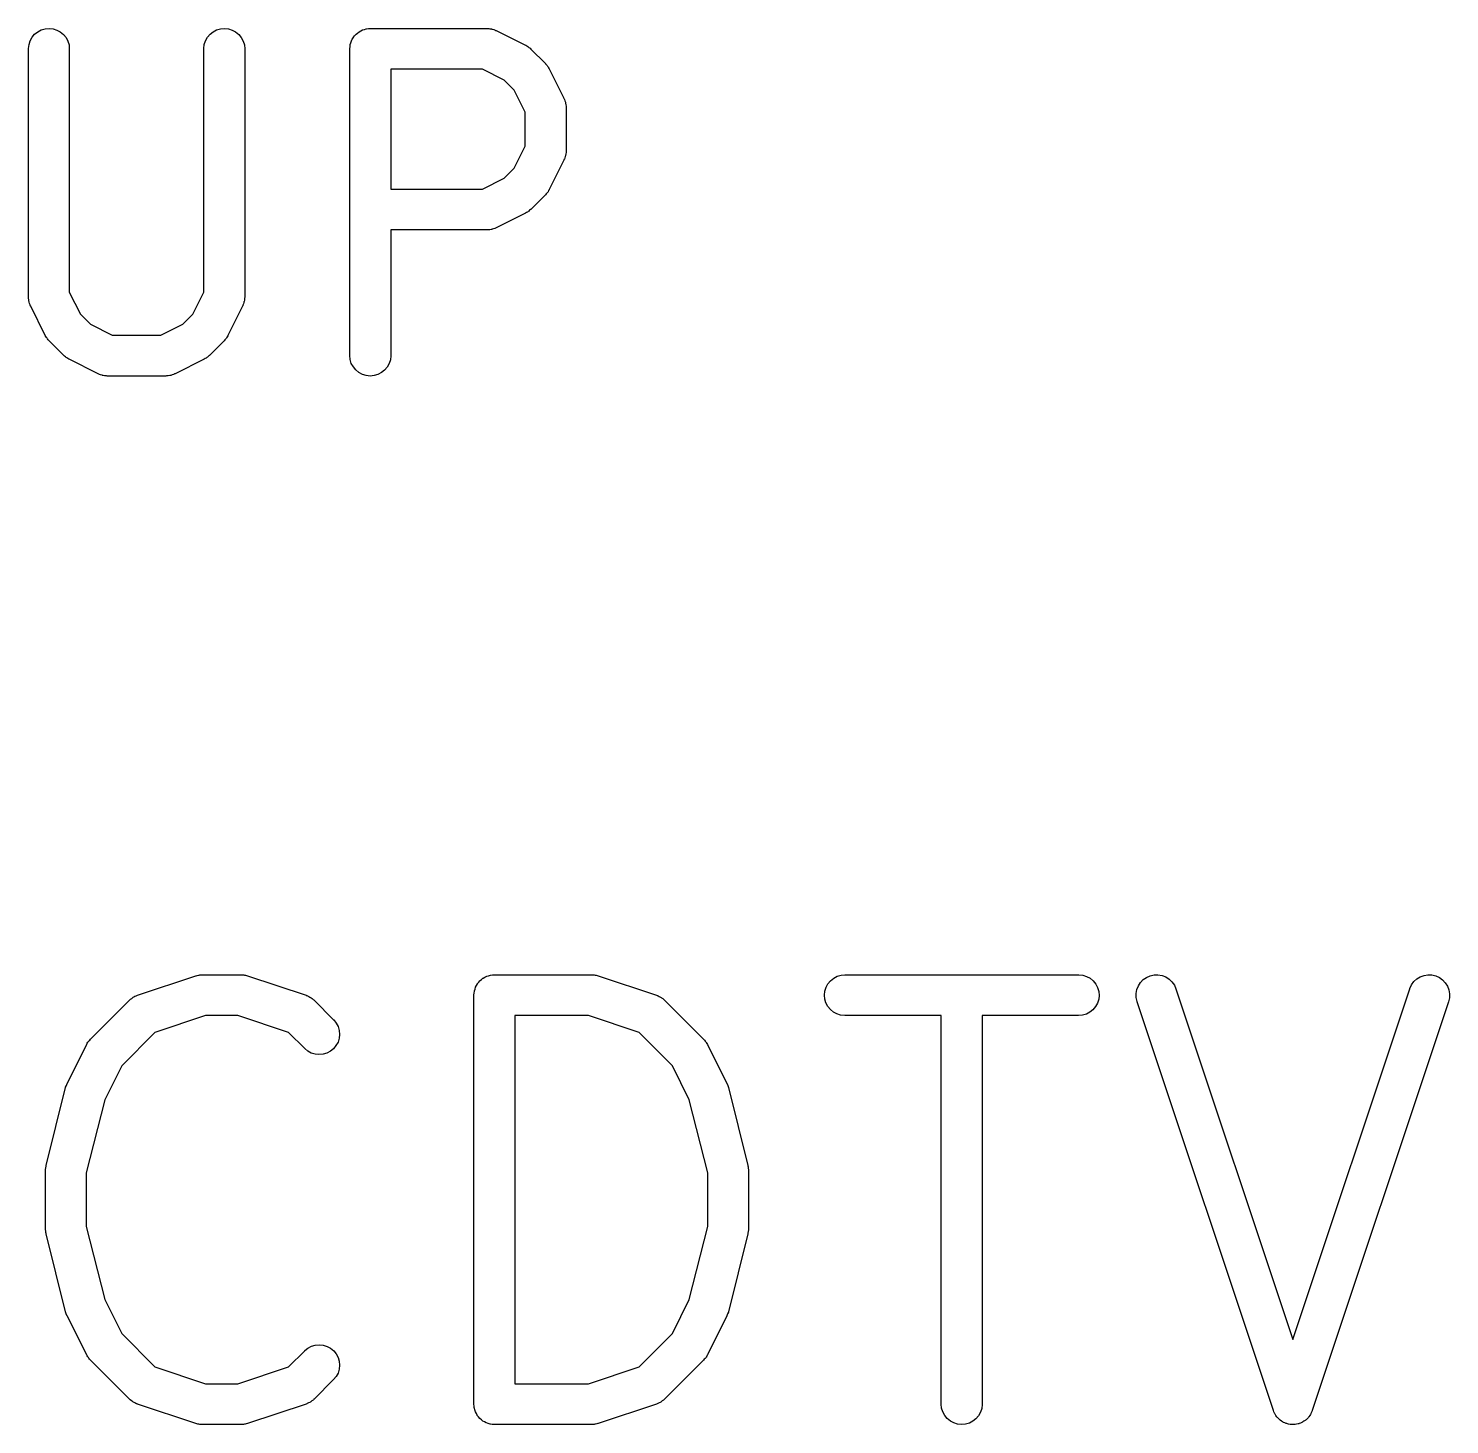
# Model space of a CAD drawing. Extents: x 78.1 to 166.4, y -98.1 to -63.5.
# Drawn here: x 122.89 to 129.84, y -98.08 to -91.26 of the extents above; entities that cross this region are included whole.
import ezdxf

# ---------------------------------------------------------------- set-up
doc = ezdxf.new("R2010")
doc.units = 0
doc.layers.add('BLACK', color=7, linetype='CONTINUOUS')

msp = doc.modelspace()

# ---------------------------------------------------------------- linework, layer by layer
at = {"layer": 'BLACK', "linetype": 'CONTINUOUS'}
for p, q in [((122.898, -91.3344), (122.904, -91.3158)), ((122.904, -91.3158), (122.913, -91.2987)), ((122.913, -91.2987), (122.925, -91.2837)), ((122.925, -91.2837), (122.941, -91.2715)), ((122.941, -91.2715), (122.958, -91.2625)), ((122.958, -91.2625), (122.977, -91.2569)), ((122.977, -91.2569), (122.996, -91.2552)), ((122.996, -91.2552), (123.016, -91.2572)), ((123.016, -91.2572), (123.034, -91.263)), ((123.034, -91.263), (123.051, -91.2723)), ((123.051, -91.2723), (123.066, -91.2847)), ((123.066, -91.2847), (123.079, -91.2998)), ((123.079, -91.2998), (123.088, -91.3171)), ((123.088, -91.3171), (123.094, -91.3357)), ((123.755, -91.3344), (123.761, -91.3158)), ((123.761, -91.3158), (123.77, -91.2987)), ((123.77, -91.2987), (123.783, -91.2837)), ((123.783, -91.2837), (123.798, -91.2715)), ((123.798, -91.2715), (123.815, -91.2625)), ((123.815, -91.2625), (123.834, -91.2569)), ((123.834, -91.2569), (123.853, -91.2552)), ((123.853, -91.2552), (123.873, -91.2572)), ((123.873, -91.2572), (123.891, -91.263)), ((123.891, -91.263), (123.908, -91.2723)), ((123.908, -91.2723), (123.924, -91.2847)), ((123.924, -91.2847), (123.936, -91.2998)), ((123.936, -91.2998), (123.945, -91.3171)), ((123.945, -91.3171), (123.951, -91.3357)), ((124.472, -91.3254), (124.475, -91.3164)), ((124.475, -91.3158), (124.479, -91.3075)), ((124.475, -91.3161), (124.475, -91.3158)), ((124.475, -91.3164), (124.475, -91.3161)), ((124.479, -91.3075), (124.484, -91.2993)), ((124.484, -91.2987), (124.49, -91.2915)), ((124.484, -91.299), (124.484, -91.2987)), ((124.484, -91.2993), (124.484, -91.299)), ((124.49, -91.2915), (124.496, -91.2842)), ((124.496, -91.2842), (124.497, -91.284)), ((124.497, -91.2837), (124.504, -91.2778)), ((124.497, -91.284), (124.497, -91.2837)), ((124.504, -91.2778), (124.512, -91.2719)), ((124.512, -91.2715), (124.52, -91.2672)), ((124.512, -91.2717), (124.512, -91.2715)), ((124.512, -91.2719), (124.512, -91.2717)), ((124.52, -91.2672), (124.529, -91.2627)), ((124.529, -91.2625), (124.538, -91.2598)), ((124.529, -91.2626), (124.529, -91.2625)), ((124.529, -91.2627), (124.529, -91.2626)), ((124.538, -91.2598), (124.547, -91.2571)), ((124.547, -91.2571), (124.548, -91.257)), ((124.548, -91.2569), (124.558, -91.2561)), ((124.548, -91.257), (124.548, -91.2569)), ((124.558, -91.2561), (124.567, -91.2552)), ((124.567, -91.2552), (125.138, -91.2552)), ((125.138, -91.2552), (125.14, -91.2552)), ((125.14, -91.2552), (125.143, -91.2555)), ((125.143, -91.2555), (125.146, -91.2554)), ((125.146, -91.2554), (125.152, -91.2566)), ((125.152, -91.2566), (125.159, -91.2574)), ((125.159, -91.2574), (125.162, -91.2582)), ((125.162, -91.2582), (125.165, -91.2587)), ((125.165, -91.2587), (125.171, -91.2612)), ((125.171, -91.2612), (125.178, -91.2633)), ((125.178, -91.2633), (125.18, -91.2647)), ((125.18, -91.2647), (125.183, -91.2657)), ((125.183, -91.2657), (125.326, -91.3372)), ((122.895, -91.3538), (122.898, -91.3344)), ((122.895, -91.3552), (122.895, -91.3538)), ((122.895, -92.5695), (122.895, -91.3552)), ((123.094, -91.3357), (123.095, -91.3552)), ((123.095, -91.3552), (123.095, -92.5458)), ((123.753, -91.3538), (123.755, -91.3344)), ((123.753, -91.3552), (123.753, -91.3538)), ((123.753, -92.5459), (123.753, -91.3552)), ((123.951, -91.3357), (123.953, -91.3552)), ((123.953, -91.3552), (123.953, -92.5695)), ((124.467, -91.3538), (124.468, -91.3445)), ((124.467, -91.3544), (124.467, -91.3538)), ((124.467, -91.3545), (124.467, -91.3544)), ((124.467, -91.3552), (124.467, -91.3545)), ((124.467, -91.3545), (124.467, -91.3545)), ((124.467, -92.8552), (124.467, -91.3552)), ((124.468, -91.3445), (124.469, -91.3351)), ((124.469, -91.3344), (124.472, -91.3254)), ((124.469, -91.3347), (124.469, -91.3344)), ((124.469, -91.3351), (124.469, -91.3347)), ((125.326, -91.3372), (125.327, -91.3378)), ((125.327, -91.3378), (125.332, -91.3408)), ((125.332, -91.3408), (125.337, -91.3435)), ((125.337, -91.3435), (125.34, -91.3461)), ((125.34, -91.3461), (125.343, -91.3484)), ((125.343, -91.3484), (125.348, -91.3523)), ((125.348, -91.3523), (125.352, -91.3559)), ((125.352, -91.3559), (125.423, -91.4273)), ((124.667, -91.4552), (124.667, -92.0409)), ((125.115, -91.4552), (124.667, -91.4552)), ((125.222, -91.5088), (125.115, -91.4552)), ((125.423, -91.4273), (125.424, -91.4283)), ((125.424, -91.4283), (125.428, -91.4327)), ((125.428, -91.4327), (125.432, -91.4368)), ((125.432, -91.4368), (125.434, -91.4403)), ((125.434, -91.4403), (125.436, -91.4436)), ((125.436, -91.4436), (125.439, -91.4485)), ((125.439, -91.4485), (125.442, -91.4533)), ((125.442, -91.4533), (125.513, -91.5962)), ((125.27, -91.5573), (125.222, -91.5088)), ((125.324, -91.6645), (125.27, -91.5573)), ((125.513, -91.5962), (125.514, -91.5974)), ((125.514, -91.5974), (125.515, -91.6002)), ((125.515, -91.6002), (125.516, -91.6028)), ((125.324, -91.8316), (125.324, -91.6645)), ((125.516, -91.6028), (125.518, -91.6093)), ((125.518, -91.6093), (125.521, -91.6157)), ((125.521, -91.6157), (125.521, -91.6186)), ((125.521, -91.6186), (125.522, -91.6215)), ((125.522, -91.6215), (125.523, -91.6283)), ((125.523, -91.6283), (125.524, -91.635)), ((125.524, -91.635), (125.524, -91.638)), ((125.524, -91.638), (125.524, -91.6409)), ((125.524, -91.6409), (125.524, -91.8552)), ((125.27, -91.9388), (125.324, -91.8316)), ((125.521, -91.8788), (125.52, -91.8817)), ((125.522, -91.876), (125.521, -91.8788)), ((125.523, -91.8692), (125.522, -91.876)), ((125.524, -91.8624), (125.523, -91.8692)), ((125.524, -91.8552), (125.524, -91.8566)), ((125.524, -91.8566), (125.524, -91.8595)), ((125.524, -91.8595), (125.524, -91.8624)), ((125.222, -91.9873), (125.27, -91.9388)), ((125.513, -91.8999), (125.442, -92.0427)), ((125.514, -91.8971), (125.513, -91.8999)), ((125.516, -91.8946), (125.514, -91.8971)), ((125.518, -91.8881), (125.516, -91.8946)), ((125.52, -91.8817), (125.518, -91.8881)), ((125.115, -92.0409), (125.222, -91.9873)), ((124.667, -92.0409), (125.115, -92.0409)), ((125.423, -92.0687), (125.352, -92.1402)), ((125.427, -92.0644), (125.423, -92.0687)), ((125.431, -92.0604), (125.427, -92.0644)), ((125.433, -92.0569), (125.431, -92.0604)), ((125.436, -92.0537), (125.433, -92.0569)), ((125.438, -92.0487), (125.436, -92.0537)), ((125.441, -92.044), (125.438, -92.0487)), ((125.442, -92.0427), (125.441, -92.044)), ((125.331, -92.1559), (125.326, -92.1589)), ((125.336, -92.1533), (125.331, -92.1559)), ((125.339, -92.1507), (125.336, -92.1533)), ((125.342, -92.1485), (125.339, -92.1507)), ((125.346, -92.1446), (125.342, -92.1485)), ((125.351, -92.1411), (125.346, -92.1446)), ((125.352, -92.1402), (125.351, -92.1411)), ((125.326, -92.1589), (125.183, -92.2303)), ((125.138, -92.2409), (124.667, -92.2409)), ((124.667, -92.2409), (124.667, -92.8552)), ((125.141, -92.2406), (125.138, -92.2409)), ((125.144, -92.2407), (125.141, -92.2406)), ((125.151, -92.2396), (125.144, -92.2407)), ((125.158, -92.239), (125.151, -92.2396)), ((125.161, -92.2381), (125.158, -92.239)), ((125.163, -92.2377), (125.161, -92.2381)), ((125.17, -92.2353), (125.163, -92.2377)), ((125.176, -92.2333), (125.17, -92.2353)), ((125.179, -92.232), (125.176, -92.2333)), ((125.182, -92.2309), (125.179, -92.232)), ((125.183, -92.2303), (125.182, -92.2309)), ((122.896, -92.5724), (122.895, -92.5695)), ((122.896, -92.5753), (122.896, -92.5724)), ((123.095, -92.5458), (123.149, -92.6531)), ((123.699, -92.6531), (123.753, -92.5459)), ((123.953, -92.5709), (123.952, -92.5738)), ((123.952, -92.5738), (123.952, -92.5767)), ((123.953, -92.5695), (123.953, -92.5709)), ((122.897, -92.5821), (122.896, -92.5753)), ((122.897, -92.5889), (122.897, -92.5821)), ((122.898, -92.5917), (122.897, -92.5889)), ((122.899, -92.5946), (122.898, -92.5917)), ((122.901, -92.601), (122.899, -92.5946)), ((122.903, -92.6076), (122.901, -92.601)), ((122.904, -92.6102), (122.903, -92.6076)), ((122.905, -92.6129), (122.904, -92.6102)), ((122.906, -92.6142), (122.905, -92.6129)), ((122.977, -92.757), (122.906, -92.6142)), ((123.942, -92.6142), (123.871, -92.757)), ((123.943, -92.6114), (123.942, -92.6142)), ((123.944, -92.6089), (123.943, -92.6114)), ((123.947, -92.6023), (123.944, -92.6089)), ((123.949, -92.596), (123.947, -92.6023)), ((123.95, -92.5902), (123.949, -92.5931)), ((123.949, -92.5931), (123.949, -92.596)), ((123.951, -92.5835), (123.95, -92.5902)), ((123.952, -92.5767), (123.951, -92.5835)), ((123.149, -92.6531), (123.198, -92.7016)), ((123.198, -92.7016), (123.305, -92.7552)), ((123.543, -92.7552), (123.65, -92.7016)), ((123.65, -92.7016), (123.699, -92.6531)), ((122.98, -92.7618), (122.977, -92.757)), ((122.983, -92.7668), (122.98, -92.7618)), ((122.986, -92.77), (122.983, -92.7668)), ((122.988, -92.7736), (122.986, -92.77)), ((122.992, -92.7776), (122.988, -92.7736)), ((122.995, -92.782), (122.992, -92.7776)), ((122.996, -92.783), (122.995, -92.782)), ((123.305, -92.7552), (123.543, -92.7552)), ((123.855, -92.7787), (123.852, -92.783)), ((123.859, -92.7747), (123.855, -92.7787)), ((123.862, -92.7712), (123.859, -92.7747)), ((123.864, -92.7679), (123.862, -92.7712)), ((123.867, -92.763), (123.864, -92.7679)), ((123.87, -92.7583), (123.867, -92.763)), ((123.871, -92.757), (123.87, -92.7583)), ((123.068, -92.8545), (122.996, -92.783)), ((123.852, -92.783), (123.78, -92.8545)), ((123.072, -92.858), (123.068, -92.8545)), ((123.076, -92.8619), (123.072, -92.858)), ((123.079, -92.8642), (123.076, -92.8619)), ((123.083, -92.8668), (123.079, -92.8642)), ((123.088, -92.8695), (123.083, -92.8668)), ((123.092, -92.8726), (123.088, -92.8695)), ((123.094, -92.8732), (123.092, -92.8726)), ((123.236, -92.9446), (123.094, -92.8732)), ((123.754, -92.8732), (123.612, -92.9446)), ((123.759, -92.8702), (123.754, -92.8732)), ((123.764, -92.8676), (123.759, -92.8702)), ((123.767, -92.865), (123.764, -92.8676)), ((123.771, -92.8628), (123.767, -92.865)), ((123.775, -92.8589), (123.771, -92.8628)), ((123.779, -92.8554), (123.775, -92.8589)), ((123.78, -92.8545), (123.779, -92.8554)), ((124.469, -92.8746), (124.467, -92.8552)), ((124.474, -92.8933), (124.469, -92.8746)), ((124.484, -92.9105), (124.474, -92.8933)), ((124.496, -92.9256), (124.484, -92.9105)), ((124.649, -92.9117), (124.637, -92.9266)), ((124.659, -92.8946), (124.649, -92.9117)), ((124.665, -92.876), (124.659, -92.8946)), ((124.667, -92.8566), (124.665, -92.876)), ((124.667, -92.8552), (124.667, -92.8566)), ((123.239, -92.9457), (123.236, -92.9446)), ((123.242, -92.9471), (123.239, -92.9457)), ((123.248, -92.9491), (123.242, -92.9471)), ((123.255, -92.9516), (123.248, -92.9491)), ((123.258, -92.9521), (123.255, -92.9516)), ((123.26, -92.953), (123.258, -92.9521)), ((123.267, -92.9537), (123.26, -92.953)), ((123.274, -92.9549), (123.267, -92.9537)), ((123.277, -92.9548), (123.274, -92.9549)), ((123.28, -92.9552), (123.277, -92.9548)), ((123.281, -92.9552), (123.28, -92.9552)), ((123.567, -92.9552), (123.281, -92.9552)), ((123.57, -92.9549), (123.567, -92.9552)), ((123.573, -92.955), (123.57, -92.9549)), ((123.579, -92.9539), (123.573, -92.955)), ((123.586, -92.9533), (123.579, -92.9539)), ((123.589, -92.9524), (123.586, -92.9533)), ((123.592, -92.952), (123.589, -92.9524)), ((123.598, -92.9496), (123.592, -92.952)), ((123.605, -92.9476), (123.598, -92.9496)), ((123.608, -92.9462), (123.605, -92.9476)), ((123.61, -92.9452), (123.608, -92.9462)), ((123.612, -92.9446), (123.61, -92.9452)), ((124.511, -92.9381), (124.496, -92.9256)), ((124.528, -92.9474), (124.511, -92.9381)), ((124.547, -92.9531), (124.528, -92.9474)), ((124.566, -92.9552), (124.547, -92.9531)), ((124.586, -92.9534), (124.566, -92.9552)), ((124.604, -92.9479), (124.586, -92.9534)), ((124.622, -92.9388), (124.604, -92.9479)), ((124.637, -92.9266), (124.622, -92.9388)), ((123.428, -95.9839), (123.714, -95.8887)), ((123.714, -95.8887), (123.715, -95.8883)), ((123.715, -95.8883), (123.72, -95.8871)), ((123.72, -95.8871), (123.726, -95.8855)), ((123.726, -95.8855), (123.73, -95.8851)), ((123.73, -95.8851), (123.734, -95.8842)), ((123.734, -95.8842), (123.74, -95.8841)), ((123.74, -95.8841), (123.745, -95.8836)), ((123.745, -95.8836), (123.936, -95.8836)), ((123.936, -95.8836), (123.937, -95.8836)), ((123.937, -95.8836), (123.943, -95.8842)), ((123.943, -95.8842), (123.948, -95.8844)), ((123.948, -95.8844), (123.952, -95.8853)), ((123.952, -95.8853), (123.956, -95.8857)), ((123.956, -95.8857), (123.962, -95.8874)), ((123.962, -95.8874), (123.967, -95.8887)), ((123.967, -95.8887), (124.253, -95.9839)), ((125.104, -95.9121), (125.111, -95.9062)), ((125.111, -95.9062), (125.118, -95.9003)), ((125.118, -95.9003), (125.119, -95.9001)), ((125.119, -95.8999), (125.127, -95.8956)), ((125.119, -95.9001), (125.119, -95.8999)), ((125.127, -95.8956), (125.136, -95.8911)), ((125.136, -95.8908), (125.145, -95.8882)), ((125.136, -95.891), (125.136, -95.8908)), ((125.136, -95.8911), (125.136, -95.891)), ((125.145, -95.8882), (125.154, -95.8855)), ((125.154, -95.8855), (125.155, -95.8854)), ((125.155, -95.8853), (125.164, -95.8845)), ((125.155, -95.8854), (125.155, -95.8853)), ((125.164, -95.8845), (125.174, -95.8836)), ((125.174, -95.8836), (125.65, -95.8836)), ((125.65, -95.8836), (125.651, -95.8836)), ((125.651, -95.8836), (125.657, -95.8842)), ((125.657, -95.8842), (125.662, -95.8844)), ((125.662, -95.8844), (125.667, -95.8853)), ((125.667, -95.8853), (125.671, -95.8857)), ((125.671, -95.8857), (125.676, -95.8874)), ((125.676, -95.8874), (125.682, -95.8887)), ((125.682, -95.8887), (125.967, -95.9839)), ((126.818, -95.9126), (126.833, -95.9003)), ((126.833, -95.9003), (126.85, -95.8911)), ((126.85, -95.8911), (126.869, -95.8855)), ((126.869, -95.8855), (126.888, -95.8836)), ((126.888, -95.8836), (128.031, -95.8836)), ((128.031, -95.8836), (128.032, -95.8836)), ((128.032, -95.8836), (128.052, -95.8857)), ((128.052, -95.8857), (128.07, -95.8916)), ((128.07, -95.8916), (128.087, -95.901)), ((128.087, -95.901), (128.102, -95.9136)), ((128.333, -95.9215), (128.347, -95.9074)), ((128.347, -95.9074), (128.363, -95.8963)), ((128.363, -95.8963), (128.381, -95.8885)), ((128.381, -95.8885), (128.4, -95.8843)), ((128.4, -95.8843), (128.419, -95.8839)), ((128.419, -95.8839), (128.439, -95.8872)), ((128.439, -95.8872), (128.457, -95.8943)), ((128.457, -95.8943), (128.473, -95.9047)), ((128.473, -95.9047), (128.487, -95.9182)), ((129.67, -95.9171), (129.685, -95.9039)), ((129.685, -95.9039), (129.701, -95.8937)), ((129.701, -95.8937), (129.72, -95.8869)), ((129.72, -95.8869), (129.739, -95.8838)), ((129.739, -95.8838), (129.758, -95.8844)), ((129.758, -95.8844), (129.777, -95.8889)), ((129.777, -95.8889), (129.795, -95.897)), ((129.795, -95.897), (129.811, -95.9084)), ((129.811, -95.9084), (129.824, -95.9226)), ((125.074, -95.9822), (125.075, -95.9729)), ((125.075, -95.9729), (125.076, -95.9635)), ((125.076, -95.9628), (125.079, -95.9538)), ((125.076, -95.9631), (125.076, -95.9628)), ((125.076, -95.9635), (125.076, -95.9631)), ((125.079, -95.9538), (125.082, -95.9448)), ((125.082, -95.9442), (125.086, -95.9359)), ((125.082, -95.9445), (125.082, -95.9442)), ((125.082, -95.9448), (125.082, -95.9445)), ((125.086, -95.9359), (125.091, -95.9276)), ((125.091, -95.9271), (125.097, -95.9199)), ((125.091, -95.9274), (125.091, -95.9271)), ((125.091, -95.9276), (125.091, -95.9274)), ((125.097, -95.9199), (125.103, -95.9126)), ((125.103, -95.9126), (125.104, -95.9124)), ((125.104, -95.9124), (125.104, -95.9121)), ((126.788, -95.9829), (126.79, -95.9635)), ((126.79, -95.9635), (126.796, -95.9448)), ((126.796, -95.9448), (126.805, -95.9276)), ((126.805, -95.9276), (126.818, -95.9126)), ((128.102, -95.9136), (128.115, -95.9288)), ((128.115, -95.9288), (128.124, -95.9461)), ((128.124, -95.9461), (128.129, -95.9648)), ((128.129, -95.9648), (128.131, -95.9843)), ((128.312, -95.9753), (128.316, -95.9561)), ((128.312, -95.9948), (128.312, -95.9753)), ((128.316, -95.9561), (128.323, -95.9379)), ((128.323, -95.9379), (128.333, -95.9215)), ((128.487, -95.9182), (128.499, -95.9341)), ((128.499, -95.9341), (128.507, -95.9519)), ((128.507, -95.9519), (129.078, -97.6673)), ((129.078, -97.6673), (129.65, -95.9519)), ((129.65, -95.9519), (129.651, -95.9506)), ((129.651, -95.9506), (129.659, -95.9329)), ((129.659, -95.9329), (129.67, -95.9171)), ((129.824, -95.9226), (129.835, -95.9392)), ((129.835, -95.9392), (129.842, -95.9574)), ((129.842, -95.9574), (129.845, -95.9766)), ((129.845, -95.9766), (129.844, -95.9962)), ((123.198, -96.1986), (123.389, -96.0081)), ((123.389, -96.0081), (123.39, -96.0071)), ((123.39, -96.0071), (123.392, -96.0053)), ((123.392, -96.0053), (123.394, -96.0031)), ((123.394, -96.0031), (123.4, -95.9992)), ((123.4, -95.9992), (123.405, -95.9949)), ((123.405, -95.9949), (123.408, -95.9936)), ((123.408, -95.9936), (123.41, -95.9919)), ((123.41, -95.9919), (123.416, -95.9891)), ((123.416, -95.9891), (123.422, -95.986)), ((123.422, -95.986), (123.425, -95.9851)), ((123.425, -95.9851), (123.428, -95.9839)), ((124.253, -95.9839), (124.254, -95.9844)), ((124.254, -95.9844), (124.257, -95.9856)), ((124.257, -95.9856), (124.26, -95.9865)), ((124.26, -95.9865), (124.266, -95.9897)), ((124.266, -95.9897), (124.272, -95.9926)), ((124.272, -95.9926), (124.274, -95.9943)), ((124.274, -95.9943), (124.277, -95.9957)), ((124.277, -95.9957), (124.282, -96)), ((124.282, -96), (124.288, -96.0041)), ((124.288, -96.0041), (124.29, -96.0062)), ((124.29, -96.0062), (124.292, -96.0081)), ((124.292, -96.0081), (124.387, -96.1033)), ((125.074, -95.9828), (125.074, -95.9822)), ((125.074, -95.9829), (125.074, -95.9828)), ((125.074, -95.9836), (125.074, -95.9829)), ((125.074, -95.9829), (125.074, -95.9829)), ((125.074, -97.9836), (125.074, -95.9836)), ((125.967, -95.9839), (125.969, -95.9844)), ((125.969, -95.9844), (125.971, -95.9856)), ((125.971, -95.9856), (125.974, -95.9865)), ((125.974, -95.9865), (125.98, -95.9897)), ((125.98, -95.9897), (125.986, -95.9926)), ((125.986, -95.9926), (125.989, -95.9943)), ((125.989, -95.9943), (125.991, -95.9957)), ((125.991, -95.9957), (125.997, -96)), ((125.997, -96), (126.002, -96.0041)), ((126.002, -96.0041), (126.004, -96.0062)), ((126.004, -96.0062), (126.006, -96.0081)), ((126.006, -96.0081), (126.197, -96.1986)), ((126.79, -96.0023), (126.788, -95.9829)), ((126.795, -96.021), (126.79, -96.0023)), ((126.804, -96.0383), (126.795, -96.021)), ((126.817, -96.0535), (126.804, -96.0383)), ((128.114, -96.0395), (128.101, -96.0545)), ((128.123, -96.0223), (128.114, -96.0395)), ((128.129, -96.0037), (128.123, -96.0223)), ((128.131, -95.9843), (128.129, -96.0037)), ((128.317, -96.0139), (128.312, -95.9948)), ((128.317, -96.0152), (128.317, -96.0139)), ((128.984, -98.0152), (128.317, -96.0152)), ((129.84, -96.0152), (129.173, -98.0152)), ((129.844, -95.9962), (129.84, -96.0152)), ((123.761, -96.0836), (123.513, -96.1662)), ((123.919, -96.0836), (123.761, -96.0836)), ((124.167, -96.1662), (123.919, -96.0836)), ((124.387, -96.1033), (124.388, -96.1043)), ((124.388, -96.1043), (124.4, -96.1196)), ((125.274, -96.0836), (125.274, -97.8836)), ((125.634, -96.0836), (125.274, -96.0836)), ((125.882, -96.1662), (125.634, -96.0836)), ((126.832, -96.0661), (126.817, -96.0535)), ((126.849, -96.0755), (126.832, -96.0661)), ((126.867, -96.0814), (126.849, -96.0755)), ((126.887, -96.0836), (126.867, -96.0814)), ((126.888, -96.0836), (126.887, -96.0836)), ((127.359, -96.0836), (126.888, -96.0836)), ((127.359, -97.9836), (127.359, -96.0836)), ((128.031, -96.0836), (127.559, -96.0836)), ((127.559, -96.0836), (127.559, -97.9836)), ((128.05, -96.0817), (128.031, -96.0836)), ((128.069, -96.076), (128.05, -96.0817)), ((128.086, -96.0669), (128.069, -96.076)), ((128.101, -96.0545), (128.086, -96.0669)), ((123.513, -96.1662), (123.351, -96.3285)), ((124.246, -96.2447), (124.167, -96.1662)), ((124.4, -96.1196), (124.409, -96.1369)), ((124.409, -96.1369), (124.415, -96.1556)), ((124.417, -96.1751), (124.414, -96.1945)), ((124.415, -96.1556), (124.417, -96.1751)), ((126.044, -96.3285), (125.882, -96.1662)), ((123.084, -96.415), (123.18, -96.2246)), ((123.18, -96.2233), (123.183, -96.2186)), ((123.18, -96.2246), (123.18, -96.2233)), ((123.183, -96.2186), (123.186, -96.2136)), ((123.186, -96.2136), (123.188, -96.2104)), ((123.188, -96.2104), (123.191, -96.2069)), ((123.191, -96.2069), (123.195, -96.2029)), ((123.195, -96.2029), (123.198, -96.1986)), ((124.261, -96.2571), (124.246, -96.2447)), ((124.278, -96.2664), (124.261, -96.2571)), ((124.372, -96.2575), (124.354, -96.2666)), ((124.387, -96.2452), (124.372, -96.2575)), ((124.399, -96.2302), (124.387, -96.2452)), ((124.409, -96.2131), (124.399, -96.2302)), ((124.414, -96.1945), (124.409, -96.2131)), ((126.197, -96.1986), (126.198, -96.1996)), ((126.198, -96.1996), (126.201, -96.2039)), ((126.201, -96.2039), (126.205, -96.208)), ((126.205, -96.208), (126.207, -96.2116)), ((126.207, -96.2116), (126.21, -96.2148)), ((126.21, -96.2148), (126.213, -96.2198)), ((126.213, -96.2198), (126.216, -96.2246)), ((126.216, -96.2246), (126.311, -96.415)), ((124.297, -96.2721), (124.278, -96.2664)), ((124.316, -96.274), (124.297, -96.2721)), ((124.336, -96.2722), (124.316, -96.274)), ((124.354, -96.2666), (124.336, -96.2722)), ((123.351, -96.3285), (123.268, -96.4947)), ((126.127, -96.4947), (126.044, -96.3285)), ((122.981, -96.8164), (123.077, -96.4355)), ((123.077, -96.4333), (123.081, -96.4245)), ((123.077, -96.4337), (123.077, -96.4333)), ((123.077, -96.4341), (123.077, -96.4337)), ((123.077, -96.4355), (123.077, -96.4341)), ((123.081, -96.4245), (123.084, -96.4159)), ((123.084, -96.4155), (123.084, -96.415)), ((123.084, -96.4159), (123.084, -96.4155)), ((126.311, -96.415), (126.311, -96.4163)), ((126.311, -96.4163), (126.312, -96.4167)), ((126.312, -96.4167), (126.312, -96.4171)), ((126.312, -96.4171), (126.315, -96.4259)), ((126.315, -96.4259), (126.318, -96.4346)), ((126.318, -96.4346), (126.318, -96.4351)), ((126.318, -96.4351), (126.318, -96.4355)), ((126.318, -96.4355), (126.414, -96.8164)), ((123.268, -96.4947), (123.178, -96.853)), ((126.217, -96.853), (126.127, -96.4947)), ((122.978, -96.8393), (122.979, -96.8375)), ((122.978, -96.8407), (122.978, -96.8393)), ((122.978, -97.1264), (122.978, -96.8407)), ((122.979, -96.8358), (122.98, -96.8278)), ((122.979, -96.8375), (122.979, -96.8358)), ((122.98, -96.8278), (122.981, -96.8199)), ((122.981, -96.8182), (122.981, -96.8164)), ((122.981, -96.8199), (122.981, -96.8182)), ((123.178, -96.853), (123.178, -97.1141)), ((126.217, -97.1141), (126.217, -96.853)), ((126.414, -96.8164), (126.414, -96.8178)), ((126.414, -96.8178), (126.414, -96.8196)), ((126.414, -96.8196), (126.415, -96.8213)), ((126.415, -96.8213), (126.415, -96.8292)), ((126.415, -96.8292), (126.417, -96.8371)), ((126.417, -96.8371), (126.416, -96.8389)), ((126.416, -96.8389), (126.417, -96.8407)), ((126.417, -96.8407), (126.417, -97.1264)), ((122.979, -97.1282), (122.978, -97.1264)), ((122.979, -97.13), (122.979, -97.1282)), ((122.98, -97.1379), (122.979, -97.13)), ((122.98, -97.1458), (122.98, -97.1379)), ((122.981, -97.1476), (122.98, -97.1458)), ((122.981, -97.1493), (122.981, -97.1476)), ((122.981, -97.1507), (122.981, -97.1493)), ((123.077, -97.5316), (122.981, -97.1507)), ((123.178, -97.1141), (123.268, -97.4725)), ((126.127, -97.4725), (126.217, -97.1141)), ((126.414, -97.1507), (126.318, -97.5316)), ((126.415, -97.1393), (126.414, -97.1472)), ((126.414, -97.1472), (126.414, -97.1489)), ((126.414, -97.1489), (126.414, -97.1507)), ((126.416, -97.1314), (126.415, -97.1393)), ((126.417, -97.1278), (126.416, -97.1296)), ((126.416, -97.1296), (126.416, -97.1314)), ((126.417, -97.1264), (126.417, -97.1278)), ((123.268, -97.4725), (123.351, -97.6386)), ((126.044, -97.6386), (126.127, -97.4725)), ((123.077, -97.5321), (123.077, -97.5316)), ((123.077, -97.5325), (123.077, -97.5321)), ((123.08, -97.5412), (123.077, -97.5325)), ((123.083, -97.55), (123.08, -97.5412)), ((123.083, -97.5504), (123.083, -97.55)), ((123.084, -97.5508), (123.083, -97.5504)), ((123.084, -97.5521), (123.084, -97.5508)), ((123.18, -97.7426), (123.084, -97.5521)), ((126.311, -97.5521), (126.216, -97.7426)), ((126.314, -97.5426), (126.311, -97.5513)), ((126.311, -97.5513), (126.311, -97.5517)), ((126.311, -97.5517), (126.311, -97.5521)), ((126.318, -97.5339), (126.314, -97.5426)), ((126.318, -97.5316), (126.318, -97.533)), ((126.318, -97.533), (126.318, -97.5334)), ((126.318, -97.5334), (126.318, -97.5339)), ((123.351, -97.6386), (123.513, -97.8009)), ((125.882, -97.8009), (126.044, -97.6386)), ((124.247, -97.7214), (124.262, -97.7092)), ((124.262, -97.7092), (124.279, -97.7002)), ((124.279, -97.7002), (124.298, -97.6948)), ((124.298, -97.6948), (124.318, -97.6931)), ((124.318, -97.6931), (124.337, -97.6952)), ((124.337, -97.6952), (124.356, -97.701)), ((124.356, -97.701), (124.373, -97.7104)), ((124.373, -97.7104), (124.388, -97.7229)), ((123.183, -97.7473), (123.18, -97.7426)), ((123.185, -97.7523), (123.183, -97.7473)), ((123.188, -97.7556), (123.185, -97.7523)), ((123.19, -97.7591), (123.188, -97.7556)), ((123.194, -97.7632), (123.19, -97.7591)), ((123.197, -97.7676), (123.194, -97.7632)), ((123.198, -97.7686), (123.197, -97.7676)), ((123.389, -97.959), (123.198, -97.7686)), ((124.167, -97.8009), (124.246, -97.7224)), ((124.246, -97.7224), (124.247, -97.7214)), ((124.388, -97.7229), (124.4, -97.738)), ((124.4, -97.738), (124.409, -97.7553)), ((124.409, -97.7553), (124.415, -97.774)), ((124.415, -97.774), (124.417, -97.7934)), ((126.197, -97.7686), (126.006, -97.959)), ((126.2, -97.7642), (126.197, -97.7686)), ((126.204, -97.7602), (126.2, -97.7642)), ((126.207, -97.7567), (126.204, -97.7602)), ((126.209, -97.7535), (126.207, -97.7567)), ((126.212, -97.7485), (126.209, -97.7535)), ((126.215, -97.7438), (126.212, -97.7485)), ((126.216, -97.7426), (126.215, -97.7438)), ((123.513, -97.8009), (123.761, -97.8836)), ((123.919, -97.8836), (124.167, -97.8009)), ((124.4, -97.8487), (124.387, -97.8638)), ((124.409, -97.8315), (124.4, -97.8487)), ((124.415, -97.8129), (124.409, -97.8315)), ((124.417, -97.7934), (124.415, -97.8129)), ((125.634, -97.8836), (125.882, -97.8009)), ((123.761, -97.8836), (123.919, -97.8836)), ((124.387, -97.8638), (124.292, -97.959)), ((125.274, -97.8836), (125.634, -97.8836)), ((123.391, -97.9609), (123.389, -97.959)), ((123.393, -97.9631), (123.391, -97.9609)), ((123.399, -97.9671), (123.393, -97.9631)), ((123.404, -97.9714), (123.399, -97.9671)), ((123.406, -97.9728), (123.404, -97.9714)), ((123.409, -97.9745), (123.406, -97.9728)), ((123.415, -97.9774), (123.409, -97.9745)), ((123.421, -97.9806), (123.415, -97.9774)), ((123.424, -97.9815), (123.421, -97.9806)), ((123.426, -97.9827), (123.424, -97.9815)), ((123.428, -97.9832), (123.426, -97.9827)), ((123.714, -98.0784), (123.428, -97.9832)), ((124.253, -97.9832), (123.967, -98.0784)), ((124.256, -97.982), (124.253, -97.9832)), ((124.258, -97.9812), (124.256, -97.982)), ((124.265, -97.978), (124.258, -97.9812)), ((124.271, -97.9752), (124.265, -97.978)), ((124.273, -97.9735), (124.271, -97.9752)), ((124.276, -97.9722), (124.273, -97.9735)), ((124.281, -97.9679), (124.276, -97.9722)), ((124.287, -97.964), (124.281, -97.9679)), ((124.289, -97.9618), (124.287, -97.964)), ((124.291, -97.96), (124.289, -97.9618)), ((124.292, -97.959), (124.291, -97.96)), ((125.075, -97.9929), (125.074, -97.9836)), ((125.075, -98.0023), (125.075, -97.9929)), ((125.967, -97.9832), (125.682, -98.0784)), ((125.97, -97.982), (125.967, -97.9832)), ((125.973, -97.9812), (125.97, -97.982)), ((125.979, -97.978), (125.973, -97.9812)), ((125.985, -97.9752), (125.979, -97.978)), ((125.987, -97.9735), (125.985, -97.9752)), ((125.99, -97.9722), (125.987, -97.9735)), ((125.995, -97.9679), (125.99, -97.9722)), ((126.001, -97.964), (125.995, -97.9679)), ((126.003, -97.9618), (126.001, -97.964)), ((126.005, -97.96), (126.003, -97.9618)), ((126.006, -97.959), (126.005, -97.96)), ((127.361, -98.003), (127.359, -97.9836)), ((127.559, -97.985), (127.557, -98.0044)), ((127.559, -97.9836), (127.559, -97.985)), ((125.076, -98.0026), (125.075, -98.0023)), ((125.076, -98.003), (125.076, -98.0026)), ((125.078, -98.012), (125.076, -98.003)), ((125.081, -98.021), (125.078, -98.012)), ((125.081, -98.0213), (125.081, -98.021)), ((125.081, -98.0217), (125.081, -98.0213)), ((125.086, -98.03), (125.081, -98.0217)), ((125.09, -98.0383), (125.086, -98.03)), ((125.09, -98.0386), (125.09, -98.0383)), ((125.09, -98.0389), (125.09, -98.0386)), ((125.096, -98.0462), (125.09, -98.0389)), ((125.102, -98.0535), (125.096, -98.0462)), ((125.103, -98.0538), (125.102, -98.0535)), ((125.103, -98.054), (125.103, -98.0538)), ((125.11, -98.06), (125.103, -98.054)), ((125.117, -98.0661), (125.11, -98.06)), ((127.367, -98.0217), (127.361, -98.003)), ((127.376, -98.0389), (127.367, -98.0217)), ((127.388, -98.054), (127.376, -98.0389)), ((127.404, -98.0665), (127.388, -98.054)), ((127.529, -98.055), (127.514, -98.0672)), ((127.542, -98.0401), (127.529, -98.055)), ((127.551, -98.023), (127.542, -98.0401)), ((127.557, -98.0044), (127.551, -98.023)), ((128.986, -98.0215), (128.984, -98.0152)), ((128.989, -98.028), (128.986, -98.0215)), ((128.99, -98.0304), (128.989, -98.028)), ((128.992, -98.033), (128.99, -98.0304)), ((128.996, -98.0387), (128.992, -98.033)), ((128.999, -98.0445), (128.996, -98.0387)), ((129.001, -98.0466), (128.999, -98.0445)), ((129.003, -98.0489), (129.001, -98.0466)), ((129.008, -98.0537), (129.003, -98.0489)), ((129.013, -98.0588), (129.008, -98.0537)), ((129.015, -98.0604), (129.013, -98.0588)), ((129.017, -98.0624), (129.015, -98.0604)), ((129.023, -98.0661), (129.017, -98.0624)), ((129.139, -98.0633), (129.133, -98.0669)), ((129.141, -98.0613), (129.139, -98.0633)), ((129.143, -98.0597), (129.141, -98.0613)), ((129.148, -98.0547), (129.143, -98.0597)), ((129.153, -98.05), (129.148, -98.0547)), ((129.155, -98.0477), (129.153, -98.05)), ((129.157, -98.0456), (129.155, -98.0477)), ((129.161, -98.0398), (129.157, -98.0456)), ((129.165, -98.0342), (129.161, -98.0398)), ((129.166, -98.0316), (129.165, -98.0342)), ((129.167, -98.0292), (129.166, -98.0316)), ((129.17, -98.0228), (129.167, -98.0292)), ((129.173, -98.0165), (129.17, -98.0228)), ((129.173, -98.0152), (129.173, -98.0165)), ((123.719, -98.0797), (123.714, -98.0784)), ((123.724, -98.0814), (123.719, -98.0797)), ((123.728, -98.0818), (123.724, -98.0814)), ((123.733, -98.0828), (123.728, -98.0818)), ((123.738, -98.0829), (123.733, -98.0828)), ((123.744, -98.0836), (123.738, -98.0829)), ((123.745, -98.0836), (123.744, -98.0836)), ((123.936, -98.0836), (123.745, -98.0836)), ((123.941, -98.083), (123.936, -98.0836)), ((123.947, -98.0829), (123.941, -98.083)), ((123.951, -98.0821), (123.947, -98.0829)), ((123.955, -98.0817), (123.951, -98.0821)), ((123.96, -98.08), (123.955, -98.0817)), ((123.966, -98.0789), (123.96, -98.08)), ((123.967, -98.0784), (123.966, -98.0789)), ((125.118, -98.0662), (125.117, -98.0661)), ((125.118, -98.0665), (125.118, -98.0662)), ((125.126, -98.0709), (125.118, -98.0665)), ((125.134, -98.0755), (125.126, -98.0709)), ((125.135, -98.0756), (125.134, -98.0755)), ((125.135, -98.0757), (125.135, -98.0756)), ((125.144, -98.0785), (125.135, -98.0757)), ((125.153, -98.0814), (125.144, -98.0785)), ((125.154, -98.0815), (125.153, -98.0814)), ((125.153, -98.0814), (125.153, -98.0814)), ((125.163, -98.0825), (125.154, -98.0815)), ((125.172, -98.0836), (125.163, -98.0825)), ((125.173, -98.0836), (125.172, -98.0836)), ((125.174, -98.0836), (125.173, -98.0836)), ((125.173, -98.0836), (125.173, -98.0836)), ((125.173, -98.0836), (125.173, -98.0836)), ((125.65, -98.0836), (125.174, -98.0836)), ((125.655, -98.083), (125.65, -98.0836)), ((125.661, -98.0829), (125.655, -98.083)), ((125.665, -98.0821), (125.661, -98.0829)), ((125.669, -98.0817), (125.665, -98.0821)), ((125.675, -98.08), (125.669, -98.0817)), ((125.68, -98.0789), (125.675, -98.08)), ((125.682, -98.0784), (125.68, -98.0789)), ((127.421, -98.0757), (127.404, -98.0665)), ((127.439, -98.0815), (127.421, -98.0757)), ((127.459, -98.0836), (127.439, -98.0815)), ((127.478, -98.0818), (127.459, -98.0836)), ((127.497, -98.0763), (127.478, -98.0818)), ((127.514, -98.0672), (127.497, -98.0763)), ((129.028, -98.0701), (129.023, -98.0661)), ((129.031, -98.0713), (129.028, -98.0701)), ((129.033, -98.0728), (129.031, -98.0713)), ((129.04, -98.0753), (129.033, -98.0728)), ((129.046, -98.0782), (129.04, -98.0753)), ((129.049, -98.0789), (129.046, -98.0782)), ((129.052, -98.0799), (129.049, -98.0789)), ((129.058, -98.0811), (129.052, -98.0799)), ((129.065, -98.0827), (129.058, -98.0811)), ((129.068, -98.0828), (129.065, -98.0827)), ((129.071, -98.0833), (129.068, -98.0828)), ((129.078, -98.0831), (129.071, -98.0833)), ((129.085, -98.0834), (129.078, -98.0831)), ((129.088, -98.0829), (129.085, -98.0834)), ((129.09, -98.0829), (129.088, -98.0829)), ((129.097, -98.0814), (129.09, -98.0829)), ((129.104, -98.0803), (129.097, -98.0814)), ((129.107, -98.0793), (129.104, -98.0803)), ((129.109, -98.0786), (129.107, -98.0793)), ((129.116, -98.0759), (129.109, -98.0786)), ((129.122, -98.0735), (129.116, -98.0759)), ((129.125, -98.072), (129.122, -98.0735)), ((129.127, -98.0708), (129.125, -98.072)), ((129.133, -98.0669), (129.127, -98.0708))]:
    msp.add_line(p, q, dxfattribs=at)

doc.saveas('drawing.dxf')
